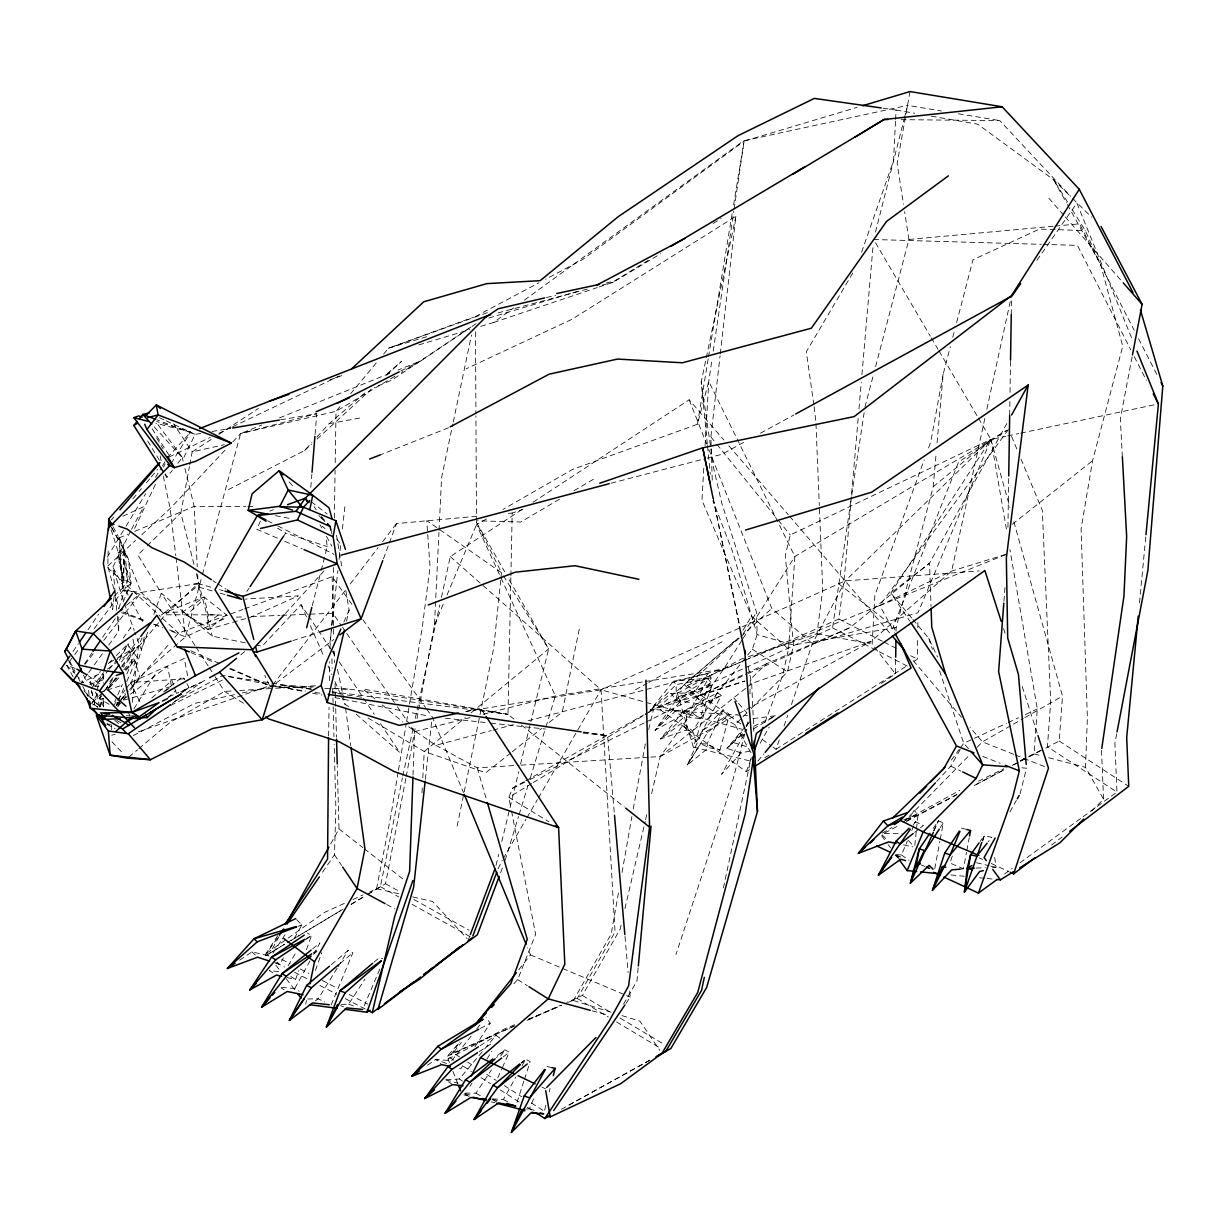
<?xml version="1.0" encoding="UTF-8"?>
<svg xmlns="http://www.w3.org/2000/svg" width="1224" height="1224" viewBox="0 0 1224 1224"><rect width="100%" height="100%" fill="white"/><g stroke="black" fill="none" stroke-linecap="round" stroke-linejoin="round"><path stroke-width="0.75" stroke-dasharray="5 3.75" d="M108.722 645.048L118.697 631.339L118.805 614.188M103.397 706.829L103.489 699.638M881.479 683.405L895.478 673.904L895.708 657.181M896.044 631.186L896.106 627.468L933.208 486.739L936.238 452.452M914.175 661.205L917.388 659.155L917.694 636.878M917.816 627.591L917.893 622.006M328.613 735.961L329.042 707.396M329.424 680.728L329.715 661.694M329.914 648.353L331.429 627.943M333.571 567.523L332.852 613.239L331.597 626.107M334.336 517.997L335.085 470.368M335.208 462.748L336.019 411.31L342.123 403.981M1007.933 527.284L1008.698 477.911M1009.678 415.227L1009.922 400.034M1010.029 392.43L1010.534 360.147M1011.254 314.568L1011.514 297.463M113.893 589.157L107.85 565.993L108.14 550.907M161.415 614.938L164.506 612.75L204.133 597.021L208.08 614.846L207.805 629.457L250.537 617.217L298.365 595.874L245.443 599.087M513.958 719.115L507.991 714.357L510.852 577.621M510.898 575.708L512.198 513.04L522.923 509.398M749.96 693.947L750.327 679.366L766.408 663.836L850.129 627.545L929.551 563.147L1006.97 423.305M322.585 872.161L334.473 854.826L335.85 807.167L334.183 744.391M413.024 775.083L414.553 731.677L410.254 725.449M1091.624 811.114L1103.558 799.211L1085.52 767.356L1087.371 718.014L1081.083 528.829L1092.604 460.652L1122.745 346.147L1100.514 264.292L1085.306 230.617L1071.444 208.355M417.002 718.595L434.474 625.02L438.942 532.409M439.034 530.528L441.589 477.605L452.849 423.917M895.494 121.329L893.52 160.818L860.962 254.011M895.601 119.447L896.06 110.038L883.055 108.186M421.974 792.907L422.295 787.261M422.8 777.852L424.254 751.49L465.227 717.692M872.161 644.176L874.854 595.323L924.227 459.857M703.785 468.18L701.949 500.264L751.551 616.269L788.531 648.995L782.503 675.878L764.403 723.782M705.085 445.551L708.757 381.398L712.093 358.693M114.138 595.95L122.385 588.438L124.634 551.137L120.962 544.451M788.531 648.995L794.866 556.461L708.757 381.398L697.405 424.284L572.633 469.389L503.033 509.398M1028.971 756.386L1034.035 753.892L1037.309 708.987L1009.938 549.622M1045.786 748.063L1059.219 741.04L1062.493 696.135L1013.426 520.124M1003.925 601.321L1005.225 584.246M310.789 487.336L311.86 474.116M315.073 434.459L316.756 413.681L279.332 420.062M858.146 418.501L844.652 574.637L838.914 619.023L748.323 658.726M858.973 408.969L861.268 382.316M861.926 374.697L872.957 247.126M937.079 442.92L943.123 374.36L950.36 346.622M638.163 967.801L636.97 981.021L623.536 1004.108M1139.483 602.927L1145.985 534.689M500.708 580.161L493.777 647.603L456.782 827.99M500.907 578.279L501.488 572.664L476.427 522.434M914.802 845.386L916.317 830.821M916.501 829L918.031 814.45L913.961 810.365L908.024 822.054M114.077 596.516L112.654 609.537L111.17 602.208M329.99 642.646L331.643 627.499M331.857 625.617L337.855 570.721M339.094 559.368L340.961 542.339M342.414 529.089L344.893 506.369M425.355 779.336L431.751 720.584M132.269 702.408L138.511 646.165L141.999 637.949M712.246 480.099L710.869 436.907L720.064 355.817M720.278 353.92L735.869 216.25L572.082 319.235L466.191 368.807M748.568 656.615L816.989 633.757L822.727 589.387L819.391 507.486M749.532 769.636L746.288 771.671L657.625 707.839L832.595 627.881L851.369 497.173M713.209 351.12L733.803 211.155M734.079 209.258L744.1 141.158L857.121 107.36M851.644 495.307L864.113 412.718M697.405 424.284L708.222 358.663M708.543 356.781L732.35 212.41M733.589 204.913L744.1 141.158L582.44 259.687L545.644 279.24M398.152 772.145L390.946 815.352L376.548 888.746L369.786 891.822M398.458 770.263L406.292 723.292M406.598 721.41L422.265 627.468L430.052 567.049L426.748 520.613L501.488 572.664L548.643 648.919L530.818 721.808M618.411 892.985L611.174 934.034L573.383 1000.498L569.94 1001.921M622.037 872.452L631.905 816.485M633.221 809.018L645.691 742.142M909.983 91.555L897.146 163.496L903.465 204.255M943.123 374.36L930.73 442.032L927.486 450.952M193.973 564.402L180.831 512.902L189.429 466.665M189.766 464.814L192.168 451.87L173.579 423.795M405.832 778.495L385.529 883.713L367.491 894.53M406.184 776.613L415.609 726.092M934.738 868.719L939.864 841.301M940.2 839.465L943.276 823.018L938.426 820.784L932.03 830.193M960.09 869.132L963.456 868.826L966.501 852.409M966.838 850.588L969.209 837.813M1132.108 356.888L1120.327 418.838L1122.377 456.843M1116.686 733.788L1114.896 743.182L1116.946 792.05L1047.423 746.747L1050.697 701.842L1042.312 510.408L1021.076 459.245M367.384 894.499L380.389 886.681L402.39 777.928M579.258 629.212L562.244 712.108L547.541 723.767M305.709 1004.185L306.49 1000.498M707.35 444.159L701.23 381.903L705.911 359.581M706.294 357.714L735.869 216.25M453.247 422.066L471.5 335.055M723.399 887.936L751.215 757.534M402.803 776.077L413.666 725.847M415.273 718.412L439.814 604.947M441.42 597.511L450.279 556.583L521.944 509.551M144.172 637.214L141.387 650.036L131.718 681.676L128.918 686.572M984.846 418.424L951.66 571.072L872.299 640.351M986.865 409.122L1011.544 295.565M751.154 708.543L787.491 671.899L793.504 645.017L785.273 555.528L790.23 535.01L990.935 439.309L1006.388 528.982M621.058 925.298L620.201 929.001L582.364 995.464L566.804 1002.456M624.928 908.606L645.17 821.442M645.599 819.575L647.328 812.17M651.627 793.611L660.241 756.524L723.797 668.947L742.065 640.014M346.499 621.165L349.131 610.072L345.336 587.612M648.735 729.428L653.509 709.461L744.942 681.049L696.441 696.869L645.782 722.16M495.995 865.429L498.673 854.383M501.794 841.5L518.762 771.518M520.552 764.159L530.375 723.644M1020.066 793.871L1026.538 768.167L1020.816 767.739M544.634 1110.137L546.011 1104.691M549.209 1091.992L550.111 1088.35M312.258 605.605L320.688 572.404M321.162 570.552L327.252 546.577L326.12 537.566M875.481 232.147L903.893 120.074M904.352 118.223L907.627 105.371L941.47 110.956M97.079 689.999L101.255 673.797M744.727 733.987L731.646 784.936L675.969 954.552M746.594 726.719L748.002 721.257M952.762 337.365L954.689 329.975M956.617 322.57L973.019 259.702L1039.497 229.072L1085.306 230.617M864.955 407.102L873.661 373.932M875.588 366.573L908.927 239.46L904.613 211.66M719.957 750.19L729.473 714.388L723.093 709.828L702.867 730.101L687.398 764.954L708.788 747.573L719.957 750.19L706.998 744.07L700.449 743.641L687.398 764.954L707.656 732.365L729.473 714.388L702.867 730.101L707.656 732.365M130.57 690.152L143.223 673.659L185.513 636.893L201.899 576.443M202.388 574.607L240.608 433.571L261.844 425.003M982.765 840.995L984.341 835.548L991.822 837.4L988.334 841.73M505.099 860.396L518.502 816.561M519.068 814.725L528.003 785.502M530.237 778.189L545.307 728.861M545.873 727.041L555.375 695.982L500.402 576.55M118.835 608.466L127.847 579.916L124.634 551.137L118.33 552.483L119.294 563.591L123.945 581.048L127.847 579.916L122.385 588.438L139.567 594.176L164.506 612.75L183.019 611.771L204.133 597.021L226.945 615.182L207.805 629.457L183.019 611.771M516.972 1102.472L523.857 1081.159M524.438 1079.384L530.176 1061.636L525.601 1059.234L521.164 1062.784M749.394 760.808L693.365 747.145L706.401 706.753L746.487 656.599M747.665 655.131L752.378 649.225L757.136 634.598L756.539 612.291L721.808 503.278L713.714 468.302L701.23 381.903M952.303 856.05L950.038 863.042L963.456 868.826M772.956 747.099L776.016 749.287L779.719 738.562M784.033 726.031L787.736 715.29M791.438 704.55L812.415 643.717L845.31 580.865L990.935 439.462L1005.822 436.295M147.614 632.257L141.387 650.036L134.839 632.165M153.841 614.494L161.308 593.181L137.868 554.946L145.916 547.067M676.52 700.556L676.092 684.66L673.491 681.156L711.251 677.882L676.092 684.66L649.975 710.578L671.027 693.381L676.52 700.556L701.933 704.228L711.251 677.882L708.069 673.567L673.491 681.156L649.975 710.578L693.901 692.876L708.069 673.567M315.425 970.433L321.759 952.609M286.906 977.502L295.565 979.506L298.763 970.739M306.428 949.686L311.539 935.641L307.377 933.009M680.835 700.755L677.882 697.619L712.46 684.354L680.835 700.755L655.085 730.192L675.893 710.654L681.034 716.116L699.837 718.595L712.46 684.354L708.191 679.029L677.882 697.619L655.085 730.192L689.831 710.853L708.191 679.029M383.418 558.863L388.666 544.757M389.324 542.982L396.53 523.581L478.079 516.146M982.428 840.72L984.341 835.548L980.118 841.439M468.348 939.848L469.664 936.314M498.076 868.734L502.253 860.288M500.555 872.85L503.217 865.766M746.288 771.671L750.985 759.263M99.282 706.921L102.724 698.139M106.182 689.357L107.559 685.838M513.774 983.775L517.691 979.598L535.638 934.31L511.418 810.518M894.866 629.886L893.398 626.428L958.56 462.06L1007.061 430.267M524.193 781.708L512.596 788.195L508.863 797.39L511.051 808.651M331.168 1004.95L352.879 952.746L348.09 950.482L330.924 964.971M526.397 1109.082L529.502 1108.669L534.597 1096.367M434.474 625.02L444.052 602.132M447.005 595.078L476.519 524.637L475.922 415.823M978.435 418.149L990.935 439.462L918.015 612.719L812.415 643.717L771.778 608.42L707.365 445.766M364.155 1005.929L379.807 969.026M895.784 854.566L901.445 854.964L907.351 840.995M911.788 830.515L915.491 821.778L923.386 825.466L920.463 827.776M123.089 602.009L131.06 583.236L128.352 559.016L121.926 544.405M119.294 563.591L124.634 551.137M114.765 701.872L117.03 696.655M117.795 694.911L122.308 684.476M126.837 674.042L133.63 658.374L139.873 676.352L129.484 689.495M260.375 521.149L256.81 529.303L277.802 538.315M343.852 622.129L349.131 610.072M934.065 830.744L938.426 820.784L933.575 831.004M116.127 705.697L117.642 702.27M118.391 700.541L123.685 688.515M126.715 681.646L137.302 657.579L127.663 644.666L118.881 658.94M100.001 706.875L103.703 698.476M497.755 1077.854L501.595 1069.332M502.376 1067.619L509.291 1052.288L504.915 1049.764L495.827 1056.664M130.631 530.971L112.868 567.171L117.152 614.356M134.671 528.447L155.463 484.184M163.465 467.155L165.056 463.758M723.093 709.828L706.998 744.07L708.788 747.573L700.449 743.641M103.535 706.416L99.205 698.629L102.724 691.958M125.812 670.446L132.146 663.729L128.229 643.625L119.432 660.287L138.511 646.165L123.333 667.279M131.504 529.349L143.759 506.614L122.232 516.574M696.318 741.744L721.395 695.492L717.539 692.692L683.558 711.067L660.516 738.944L686.587 730.039L692.662 730.988L696.318 741.744L686.587 730.039L682.196 722.818L660.516 738.944L686.465 714.587L721.395 695.492L683.558 711.067L686.465 714.587L686.587 730.039M492.538 1098.877L503.431 1099.519L515.855 1076.952M522.051 1065.676L525.601 1059.234L521.608 1063.304M310.024 960.871L294.724 988.564L291.74 989.742M313.619 954.353L319.923 942.954L312.625 948.86M279.087 936.635L269.877 953.205L284.503 944.393M330.709 843.841L339.002 828.923L337.273 765.872M274.604 962.783L279.715 964.466L283.402 957.887M294.464 938.135L301.838 924.962L295.688 918.597M760.165 743.243L769.223 727.071M936.635 781.493L950.819 766.193L961.865 746.563M744.039 734.614L721.579 774.333L741.208 752.898L749.731 751.123M1009.922 811.849L1016.379 800.404M568.487 1002.257L577.223 998.432L615.045 931.969L601.076 689.801L481.567 584.231M117.734 706.141L119.6 702.882M120.533 701.245L125.185 693.09M503.202 858.636L525.999 819.3M526.963 817.663L537.413 799.639M538.361 797.987L601.076 689.801L740.642 627.56M288.145 965.797L296.805 951.048M852.715 273.105L806.31 351.732L813.853 404.731M107.299 557.18L125.001 527.881M125.995 526.244L145.671 493.685M155.494 477.391L161.4 467.629M162.379 465.992L166.326 459.49M133.982 708.834L155.616 673.399M97.43 693.855L91.571 703.372L97.721 707.258M742.983 630.238L751.551 616.269M743.197 634.017L756.539 612.291M337.135 968.215L318.209 998.83L315.364 1000.895M338.13 966.608L348.09 950.482M171.054 463.636L190.653 432.103L156.565 421.5M469.97 1086.453L471.959 1083.24M486.953 1059.081L491.941 1051.034M743.09 638.408L794.866 556.461L1007 430.205M462.779 1065.721L460.744 1068.873L457.271 1068.093M474.973 1046.811L490.212 1023.172L486.035 1017.236M277.695 935.702L264.185 956.48L285.498 943.704M717.539 692.692L692.662 730.988L682.196 722.818M940.292 827.623L943.276 823.018M341.251 1004.384L348.656 1004.154L365.012 979.001M272.952 953.114L281.229 940.567M282.254 938.992L285.36 934.279M246.911 591.437L249.007 588.27M283.57 536.25L285.666 533.098L327.252 546.577M465.028 1093.109L475.922 1093.17L491.451 1069.914M500.784 1055.96L504.915 1049.764L496.516 1057.551M626 1003.389L630.253 997.086L629.427 987.615M84.594 663.852L92.014 652.897M102.617 637.23L115.347 618.441M72.966 651.535L78.321 643.763M87.944 629.779L98.639 614.234M449.422 1062.554L448.03 1059.02L458.403 1043.95M104.637 690.887L114.276 676.994M121.773 666.177L134.64 647.649L132.85 638.515M1036.927 260.314L1076.89 203.092L1131.955 338.742M913.425 824.731L915.491 821.778L912.905 824.364M269.02 956.204L266.725 953.205L279.393 935.212M123.272 638.071L130.708 627.56L131.427 631.217M108.14 688.393L115.729 677.836M87.638 673.965L80.983 683.099L101.179 672.909M88.755 672.45L93.192 666.361M94.294 664.831L103.168 652.652M744.819 660.379L879.781 605.482L1008.622 429.242M951.354 760.135L959.218 749.409M960.335 747.879L963.716 743.289L1006.495 723.353M113.113 706.126L116.402 701.704M117.504 700.22L125.185 689.892M126.271 688.408L130.662 682.502L184.258 658.466L188.175 678.57M68.957 662.184L73.562 656.079M74.71 654.549L79.3 648.46M94.248 628.631L122.997 590.504L131.06 583.236L123.67 560.011L127.831 581.201L131.06 583.236M121.329 662.077L139.643 637.903M272.723 685.058L345.627 589.983M350.248 583.955L378.017 547.74M382.653 541.697L396.53 523.581M90.989 688.852L103.413 672.68M117.917 706.646L122.522 700.648M123.67 699.149L125.965 696.15M693.365 747.145L677.346 693.319L684.155 684.43L738.868 637.704M164.858 474.239L166.862 477.375L172.355 470.322M177.847 463.269L182.238 457.623L153 425.6M84.961 664.387L93.162 653.891M103.719 640.397L141.204 592.416L194.448 584.123M116.8 705.559L121.421 699.715M122.568 698.261L128.336 690.963M459.566 1056.909L453.186 1052.824L461.387 1042.435M518.792 969.714L530.497 954.873L527.59 947.82M471.118 1036.101L451.61 1060.78L435.759 1059.387L426.778 1065.752M476.855 1028.849L480.298 1024.488M741.208 752.898L726.811 748.369L733.207 742.478L741.514 732.074M746.258 726.138L748.644 723.154M95.12 686.603L108.033 670.721M109.211 669.283L118.59 657.747M109.839 681.584L114.643 675.77M121.849 667.065L159.105 622.083M160.313 620.629L165.118 614.815L198.12 583.557L212.456 587.627M350.661 393.7L377.512 361.417M383.617 354.073L388.498 348.213L473.612 317.2M757.84 761.114L763.944 753.8M132.911 498.841L137.822 492.981M139.062 491.528L141.51 488.59M146.421 482.746L150.108 478.354M151.332 476.886L157.483 469.572M452.589 1084.678L445.766 1079.859L459.367 1078.971L496.011 1035.397L499.928 1038.151M111.399 519.848L113.832 516.987M109.043 704.305L99.205 698.629L101.669 695.752M107.819 688.561L116.418 678.509M123.792 669.88L133.63 658.374M744.942 727.178L726.811 748.369L746.839 729.642L738.822 737.552L743.611 734.706M746.15 725.771L750.985 720.11M116.739 704.412L119.202 701.566M120.442 700.143L125.384 694.436M130.325 688.73L169.845 643.105M174.787 637.398L178.49 633.129L242.796 609.506M453.874 1060.198L447.494 1056.098L459.903 1041.915M167.305 457.853L190.653 432.103L155.831 423.259M285.437 613.423L324.773 570.078M228.414 489.615L304.562 450.539L311.921 442.491M316.832 437.121L329.088 423.703L364.706 393.057M224.956 450.233L170.151 508.557L141.081 535.362M232.79 441.895L240.608 433.571L316.756 413.681M307.423 614.203L301.058 604.671L262.12 646.196L256.581 645.079M95.441 692.065L99.205 698.629L101.745 695.936M109.349 687.888L120.748 675.801M903.098 822.666L970.54 753.999M977.15 747.267L982.444 741.882L1011.85 725.082M750.985 752.729L734.997 724.837L741.729 718.044M743.075 716.698L749.807 709.905M91.693 685.501L89.811 682.212L100.399 671.563M108.355 663.592L114.98 656.936M116.311 655.605L128.229 643.625M102.326 692.6L91.571 703.372L97.935 707.044M103.673 691.254L117.121 677.79M125.2 669.696L137.302 657.579M147.262 545.751L180.831 512.902M167.673 698.093L175.874 690.275M107.85 565.993L135.543 540.457M304.562 450.539L311.508 444.144M317.062 439.049L371.193 389.263M386.463 375.217L401.732 361.172L384.642 375.89M740.857 723.981L687.337 685.455L739.418 637.949M740.826 636.664L771.778 608.42M151.883 697.94L171.972 680.513L176.333 693.09M657.625 707.839L738.21 637.995M126.531 605.253L139.567 594.176M128.948 756.983L137.486 749.792M138.909 748.598L170.213 722.236L224.558 691.422L232.132 690.963M339.997 963.609L352.879 952.746M374.054 962.141L378.308 958.56L382.775 958.499M471.087 712.873L548.643 648.919L508.373 578.264M240.776 654.84L245.014 651.367M933.208 486.739L990.935 439.309L890.858 593.105L909.814 621.165M164.506 612.75L196.896 586.571L213.007 591.161M314.078 953.756L317.001 951.4M163.572 691.912L182.866 676.535L184.595 679.641M650.709 757.12L660.241 756.524L745.783 688.209M747.252 687.031L751.689 683.497L865.536 643.457M510.791 752.913L485.79 772.726L424.254 751.49L367.674 717.815M512.259 751.735L541.666 728.433M1012.34 524.27L1092.604 460.652M914.634 832.381L919.01 828.923M181.397 693.212L188.955 687.398L185.467 681.187M503.232 1056.893L509.291 1052.288M1051.523 845.065L1062.126 837.017M276.119 683.13L333.8 639.479M123.318 699.547L167.581 666.346L171.498 686.45L163.878 692.034M107.498 669.038L117.841 661.419M172.217 703.479L201.21 682.365L207.866 678.677M1004.629 873.997L1012.324 868.382M1020.02 862.767L1081.557 817.861M1083.102 816.745L1115.416 793.167M480.803 326.334L493.563 322.509L513.621 307.928M524.423 300.079L743.565 140.852L907.627 105.371M266.725 953.205L324.161 912.584L344.434 903.358M239.644 960.182L251.899 951.889L269.173 955.852M476.167 323.626L421.071 360.743L401.441 372.417M305.312 939.848L311.539 935.641L306.551 938.334M470.888 327.038L391.68 380.19L374.116 387.518M313.313 952.792L316.45 950.711M211.094 439.462L192.168 451.87L224.252 444.71M218.974 434.306L258.386 408.464M533.083 502.238L689.158 399.789L723.858 440.028M480.007 1045.801L496.011 1035.397M479.119 1051.676L491.926 1043.353M776.016 749.287L907.749 665.305M648.23 260.329L614.173 281.214L606.752 282.79M713.087 223.472L721.227 218.515M531.614 783.559L508.863 797.39L548.979 821.794M533.236 782.564L647.006 713.408M648.644 712.429L653.509 709.461L747.527 715.673M291.006 940.491L343.011 909.187M351.135 904.291L365.762 895.478M599.041 286.982L613.331 282.163L660.639 253.75M109.41 662.811L115.714 659.017M117.29 658.068L134.64 647.649M287.15 942.725L342.904 909.279M351.089 904.368L365.854 895.509M394.893 376.303L336.019 411.31L240.608 433.571M764.832 757.702L771.411 753.785M753.188 729.014L775.557 715.749L752.194 718.702M559.475 499.224L520.751 522.005L477.467 520.812M574.01 490.686L593.365 479.303M486.464 518.915L476.519 524.637L499.606 574.821M1013.487 724.149L1023.279 718.534M1024.916 717.601L1062.493 696.135M882.091 833.146L891.99 827.592M905.194 820.187L959.891 790.321M525.861 780.774L643.564 715.015M645.232 714.097L653.509 709.461M635.562 689.739L647.19 683.298M648.842 682.38L723.614 640.902M561.418 1109.296L650.984 1059.525M568.885 1105.058L650.709 1059.755M180.754 691.927L188.955 687.398M743.641 442.399L721.839 454.303L703.356 459.122M760.425 433.235L793.978 414.921M660.241 756.524L737.139 714.556M738.806 713.653L865.858 644.314M174.282 701.597L222.768 675.48L269.923 682.87M677.346 693.319L741.361 659.017L746.762 657.212M475.386 316.542L538.958 282.79M448.504 427.757L380.128 454.961M480.42 1028.389L490.212 1023.172M448.03 1059.02L504.364 1029.017L516.436 1024.029M884.677 832.993L899.778 824.991M906.479 821.426L956.816 794.759M1003.802 769.865L973.6 785.869L1003.818 770.003M1012.187 765.413L1018.904 761.864M1020.571 760.961L1027.288 757.411M1028.956 756.524L1044.057 748.522M133.248 735.624L194.677 703.372L234.962 694.574M906.449 820.906L956.816 794.575M1013.885 764.74L1018.919 762.108M1020.602 761.221L1027.319 757.717M1029.001 756.845L1044.103 748.935M400.875 370.994L421.071 360.743L398.075 370.031M644.099 723.017L527.758 780.698M512.596 788.195L526.075 781.524M978.435 781.218L1003.711 768.794M1020.556 760.517L1027.288 757.212M170.595 705.468L223.808 679.458M753.601 726.368L775.557 715.749M182.651 691.3L201.21 682.365L180.662 691.529M879.781 605.482L951.66 571.072L1007.52 553.875L879.781 605.482L894.392 632.242M169.019 457.042L210.298 437.396M218.897 433.296L230.923 427.574M232.652 426.748L339.262 375.998M766.408 663.836L696.441 696.869L746.518 674.271M171.62 631.339L185.513 636.893L226.96 617.539M1008.209 722.543L1018.475 717.769M1025.33 714.571L1037.309 708.987M352.894 899.518L363.023 894.897M748.247 673.491L850.129 627.545M447.494 1056.098L514.937 1025.789M527.039 1020.342L559.888 1005.562M168.683 696.869L178.949 692.279M742.387 626.78L845.31 580.865L979.2 570.935M687.337 685.455L746.579 659.491M453.186 1052.824L514.325 1026.003M528.309 1019.883L561.495 1005.317M119.08 537.917L127.816 534.245M134.793 531.323L194.172 506.384L245.779 506.43M528.523 1019.041L561.311 1005.485M528.125 720.814L723.797 668.947L743.075 661.098M279.531 417.858L390.992 372.892M298.274 926.308L301.838 924.962L298.304 925.987M903.847 819.789L918.031 814.45M244.586 608.848L332.132 576.703L351.915 604.411M269.754 511.097L273.304 509.811M487.412 312.656L388.498 348.213L428.645 336.141M329.929 379.792L335.269 377.91M337.044 377.267L344.158 374.758M138.327 731.86L269.632 685.746L305.51 691.055M493.563 322.509L597.251 287.579M89.842 684.338L105.708 678.999M99.787 692.432L105.233 690.688M107.054 690.091L121.589 685.425M292.857 640.596L318.01 632.578M488.866 318.041L580.099 290.623M418.822 344.893L469.863 329.608M123.578 700.174L130.677 698.139M132.452 697.634L171.498 686.45M497.969 312.916L587.704 289.002M602.346 285.1L613.331 282.163M408.678 726.811L435.836 745.278L491.207 730.606M493.058 730.116L513.361 724.73M611.021 483.235L701.52 459.597M111.751 735.226L115.255 734.308M414.553 731.677L470.138 717.585M483.113 714.296L555.375 695.982L643.319 681.86M546.455 297.508L555.727 295.336M242.275 692.968L271.575 686.572L230.311 668.304M1007.689 435.897L1018.842 433.541M1020.709 433.143L1154.691 404.716M466.023 711.542L480.864 708.466L485.01 714.831M329.088 423.703L359.657 418.072M896.106 627.468L793.504 645.017L757.136 634.598L732.396 551.075L712.904 500.754M200.751 433.434L195.136 434.398L156.779 419.771M211.966 431.521L230.678 428.339M645.201 681.554L723.797 668.947M465.946 711.389L601.076 689.801L741.775 729.229M908.927 239.46L1053.053 226.256M1054.95 226.088L1079.599 223.824L1134.204 330.281M508.404 513.392L512.198 513.04M184.472 678.815L130.662 682.502L140.882 704.244M239.705 690.489L273.793 688.378M275.691 688.255L319.235 685.562M435.836 745.278L477.207 767.846L519.16 765.26M521.057 765.138L648.797 757.228M236.416 617.156L243.989 616.85M251.547 616.544L279.913 615.397M281.795 615.32L308.264 614.249M310.162 614.173L332.852 613.239L341.45 625.709M976.232 868.061L985.274 867.74M992.511 867.495L996.137 867.372L994.515 856.127M671.027 693.381L693.901 692.876L701.933 704.228M307.698 998.968L318.209 998.83L324.681 1001.89M247.692 506.43L253.429 506.43M884.447 833.575L902.088 833.728M901.155 119.661L999.763 120.595L1070.465 196.222M675.893 710.654L689.831 710.853L699.837 718.595M208.08 614.846L226.945 615.182M873.615 239.506L1041.257 244.326M1043.154 244.387L1077.457 245.381L1130.854 349.957M275.369 686.695L311.432 687.934M324.712 688.393L330.404 688.592M332.301 688.653L351.273 689.311L507.991 714.357L332.178 691.759M313.375 687.016L279.24 684.95L311.386 689.081M334.213 688.271L351.273 689.311M126.332 715.612L130.035 715.933M99.205 698.629L102.969 698.965M281.52 987.294L294.724 988.564L299.161 991.134M950.926 874.931L964.252 876.246M979.475 877.761L985.182 878.327M987.079 878.511L994.699 879.276M198.472 585.332L201.669 601.336L186.354 615.152L204.393 625.403L218.591 614.815L165.118 614.815L141.204 592.416L122.997 590.504L119.646 545.43M445.368 718.213L488.758 722.91M490.656 723.109L545.353 729.03M583.083 733.1L607.609 735.762L614.341 813.394M278.659 971.657L269.265 970.494L273.61 973.248M93.758 685.884L99.404 686.633M314.95 692.447L320.612 693.289M583.068 732.12L607.609 735.762L583.083 731.906M271.82 683.16L311.432 689.372M332.178 692.616L335.957 693.212M337.839 693.503L345.382 694.681M347.279 694.987L354.822 696.165M356.704 696.456L364.247 697.634M958.392 113.755L999.763 120.595M896.06 110.038L914.619 113.251M931.326 116.158L977.731 124.205L1053.604 179.744L1071.229 197.095M507.991 714.357L363.054 689.051L374.835 698.797M816.989 633.757L870.325 643.824M275.507 515.656L290.073 518.502M228.368 676.581L305.036 691.713M312.502 693.182L321.851 695.033M334.948 697.619L428.431 716.055M194.983 645.476L161.308 593.181L212.272 636.143L245.504 642.845M903.526 844.912L912.767 846.824M376.548 888.746L400.019 894.071M412.656 896.932L432.516 901.43L467.063 938.487M546.99 1066.486L551.886 1067.634M976.492 862.736L988.992 865.689M990.767 866.102L996.137 867.372M463.804 1094.868L467.476 1095.801M491.405 1101.891L495.077 1102.839M1034.035 753.892L1041.394 755.82M1048.739 757.748L1085.52 767.356M961.376 828.051L966.884 829.535M592.11 1010.825L608.558 1015.308M445.766 1079.859L457.868 1083.164M464.967 1093.598L471.974 1095.572M219.616 589.662L223.196 590.687M220.182 593.196L225.553 594.726M492.507 1099.29L497.893 1100.835M733.207 742.478L747.573 746.931M573.383 1000.498L611.159 1012.233M621.945 1015.599L639.938 1021.183L659.812 1050.421M106.962 723.675L110.374 724.776M121.559 612.734L144.677 621.012M153.581 624.194L160.696 626.749M169.585 629.932L178.49 633.129L161.798 617.692M529.502 1108.669L534.827 1110.581M348.656 1004.154L355.664 1006.801M340.563 1005.638L343.562 1006.771M73.165 676.933L66.662 665.229L75.169 668.457M446.469 1063.457L435.759 1059.387L441.65 1064.605M982.688 756.356L1000.146 763.271M1013.732 754.336L982.444 741.882L970.096 727.377M1015.461 755.024L1045.005 766.79M122.935 611.923L145.534 620.935M154.224 624.408L162.914 627.866M191.066 652.637L213.772 662.199M229.485 668.824L269.632 685.746L264.721 675.464M530.497 954.873L625.005 994.867M626.749 995.602L630.253 997.086M284.794 541.329L302.282 548.842M921.458 864.94L924.686 866.347M895.54 855.163L898.844 856.616M190.776 650.786L219.999 663.729M979.108 857.856L982.566 859.462M991.211 863.456L1008.484 871.457M897.269 855.484L900.726 857.075M159.411 417.705L164.521 420.077M166.219 420.872L195.136 434.398L183.294 458.633L156.029 422.066M541.957 1087.126L545.384 1088.779M950.819 766.193L960.947 771.089M267.551 520.751L276.073 525.065M277.787 525.922L334.045 554.365M838.914 619.023L882.32 641.223M884.003 642.08L899.028 649.76M910.717 655.743L917.388 659.155M832.595 627.881L907.734 666.315M281.688 959.356L290.134 963.747M300.278 969.01L308.723 973.401M322.233 980.424L337.442 988.334M349.253 994.469L367.843 1004.139M276.012 962.63L284.458 967.021M294.586 972.284L308.096 979.322M319.923 985.458L336.814 994.24M345.26 998.631L365.532 1009.173M503.431 1099.519L508.082 1101.967M492.308 1099.611L498.673 1102.946M386.707 904.521L394.939 908.973M385.529 883.713L400.554 892.066M413.911 899.502L468.976 930.164M380.389 886.681L398.749 896.901M412.106 904.337L470.521 936.85M89.811 682.212L97.813 686.832M116.708 720.385L121.497 723.154M106.901 724.072L115.117 728.831M475.922 1093.17L481.828 1096.597M281.153 987.998L284.197 989.742M464.722 1093.981L470.827 1097.5M341.175 695.615L345.03 704.351L349.88 707.243M582.364 995.464L610.24 1012.141M620.063 1018.031L664.326 1044.531M577.223 998.432L608.374 1017.083M616.559 1021.979L660.822 1048.478M277.527 528.156L285.666 533.098M243.5 703.234L224.558 691.422L213.343 673.996M734.997 724.837L706.401 706.753L684.155 684.43M517.691 979.598L527.345 985.687M290.746 976.446L295.565 979.506M467.537 1062.034L473.918 1066.119M486.693 1074.305L496.271 1080.44M504.242 1085.566L521.791 1096.811M531.369 1102.962L545.736 1112.157M463.452 1066.334L471.424 1071.444M481.001 1077.594L490.579 1083.73M500.157 1089.865L519.297 1102.151M527.284 1107.261L532.073 1110.336M752.378 649.225L787.491 671.899M212.915 580.666L216.113 582.746M217.704 583.772L225.69 588.958M1059.219 741.04L1128.742 786.344M88.021 675.694L100.383 684.201M901.445 854.964L909.019 860.319M895.249 855.408L900.711 859.248M459.367 1078.971L462.397 1081.113M762.246 739.388L771.426 745.997M311.187 501.672L327.16 513.988M838.333 583.511L893.398 626.428M339.002 828.923L362.87 847.635M364.37 848.798L404.654 880.362M521.409 725.052L624.225 806.968M382.194 704.886L402.788 721.931M322.279 526.289L324.987 528.554M356.245 714.219L399.697 752.423L379.547 722.236M450.279 556.583L480.145 582.976M114.781 720.324L118.789 723.874M107.544 567.553L160.405 616.406M277.19 962.125L279.715 964.466M251.899 951.889L255.311 955.057M87.807 695.171L99.97 706.707M83.966 690.856L100.047 706.554M1072.591 198.426L1091.563 217.122M66.662 665.229L74.542 673.353M75.842 674.699L83.722 682.824M111.92 741.79L123.624 754.091M882.213 834.936L887.446 840.475M908.346 840.475L913.349 845.861M289.109 481.904L294.097 487.519M319.036 515.564L322.784 519.772M968.459 748.675L963.716 743.289L939.619 670.936M1048.861 198.257L1063.977 215.455M1065.232 216.893L1121.934 281.398M321.361 516.574L326.318 522.204M733.742 697.848L737.353 701.995M738.562 703.372L746.992 713.041M728.816 445.781L788.302 514.753M789.541 516.191L891.026 634.537M913.257 660.654L961.437 717.218M911.651 617.936L890.858 593.105L929.551 563.147L931.036 606.416M912.875 619.39L928.771 638.377L937.599 657.135M710.869 436.907L715.688 442.843M716.882 444.327L777.011 518.655M778.204 520.154L790.23 535.01M874.502 647.144L895.478 673.904M275.89 965.201L280.48 971.198M286.217 978.695L296.545 992.19M881.555 835.594L887.125 843.198M888.241 844.713L890.46 847.758M896.029 855.362L898.263 858.406M362.916 619.803L425.569 707.548M426.671 709.094L432.164 716.79L463.483 792.616M314.063 506.705L316.236 509.796M321.667 517.492L324.911 522.112M336.86 539.065L341.19 545.231M342.521 627.269L345.749 631.951M346.82 633.512L396.285 705.192M397.356 706.753L409.183 723.889M334.473 854.826L341.649 865.536M308.479 615.779L330.755 649.148M331.811 650.74L334.993 655.513M339.247 661.863L374.238 714.296M195.993 647.052L208.233 666.07M209.258 667.661L212.318 672.42M152.128 428.752L169.065 455.252M1067.481 202.006L1053.604 179.744L1066.486 202.955M147.676 440.992L160.268 461.662M156.641 437.963L163.129 448.902M875.543 242.78L930.347 336.202M931.311 337.839L938.043 349.314M939.007 350.951L977.471 416.512M476.519 522.403L504.625 571.684M319.969 524.698L321.82 528.003M326.41 536.265L331.933 546.179M1067.404 204.607L1100.514 264.292M111.736 527.728L120.029 542.768M128.168 595.155L112.868 567.171L123.716 601.81M131.764 601.734L143.468 623.138M113.052 526.794L118.223 536.326M111.568 527.467L117.596 538.606M127.801 711.832L130.371 716.621M82.742 686.434L87.99 696.395M69.844 661.511L74.985 671.471M78.412 678.127L80.126 681.447M1138.534 338.727L1158.47 377.589M1134.296 356.704L1146.352 380.312M83.416 674.99L86.522 681.615M68.59 660.134L74.817 673.889M301.058 604.671L306.459 616.911M310.315 625.648L324.207 657.135M328.063 665.871L331.918 674.623M335.009 681.615L340.41 693.855M165.393 473.887L166.862 477.375M1011.559 436.295L1017.419 450.417M121.941 544.955L141.204 592.416M689.158 399.789L706.661 443.991M452.911 1071.398L457.791 1083.775M124.358 603.6L134.181 630.391M928.771 638.377L932.382 649.225M1003.542 628.539L1005.286 633.986M1022.224 686.572L1037.386 733.712M111.17 529.717L118.33 552.483L123.945 581.048L123.624 543.946M477.207 767.846L486.8 800.68M990.935 439.462L1009.846 507.287M96.145 693.595L99.94 707.365M114.352 590.932L118.988 608.756M196.314 573.612L212.272 636.143M330.954 530.145L331.888 533.848M182.238 457.623L183.126 461.234M184.9 468.455L194.172 506.384L197.248 566.605M91.601 690.933L95.579 707.656M91.433 690.718L95.411 707.441M333.448 650.862L335.055 658.252M337.442 669.314L345.03 704.351M163.312 476.09L170.151 508.557L175.797 555.742M713.225 498.306L739.648 625.51M748.185 666.667L751.689 683.497L753.846 731.264M713.072 498.092L739.51 626.627M160.145 455.863L161.201 461.234M336.508 535.194L341.863 567.018M814.113 406.628L815.888 421.79M345.55 708.099L350.722 745.615M176.026 557.624L185.513 636.893M707.533 446.041L710.318 474.346M88.602 690.321L89.321 697.496M117.336 616.238L118.697 631.339M625.005 936.482L628.111 972.468M119.309 541.773L122.385 588.438M197.645 574.133L198.028 581.675M1101.508 750.327L1103.558 799.211M815.964 423.703L819.315 505.589M332.132 576.703L333.8 637.857M334.152 651.229L334.473 662.689M335.039 683.711L335.667 706.646M335.713 708.543L336.493 737.215M331.918 658.772L332.163 668.289M332.714 689.204L333.984 736.772M103.244 673.98L103.397 683.206M111.659 724.746L111.705 729.978M475.463 331.826L475.922 413.911M103.122 674.149L103.153 681.692M103.183 698.674L103.214 706.217"/><path stroke-width="1.5" d="M120.426 718.717L103.244 719.421L103.29 715.826M895.708 657.181L895.922 640.473M328.583 737.873L327.573 858.957L284.962 924.518M1008.729 475.998L1009.678 415.227M1010.534 360.147L1011.254 314.568M108.523 530.16L108.737 518.838L159.013 463.054M412.962 776.98L409.627 871.35L394.633 916.669L372.28 1012.676L367.215 1010.045M1003.787 603.218L998.616 671.548L1019.332 770.875L1012.875 796.579L978.466 893.076L943.918 877.072M312.013 472.219L314.92 436.341M1140.416 309.963L1162.8 386.034L1147.867 570.43L1117.053 731.906M638.331 965.904L651.03 826.154M1138.228 616.192L1126.692 737.475L1128.742 786.344L1069.699 831.249M1145.985 534.689L1158.409 403.935L1136.958 351.074M425.156 781.233L413.605 887.385L377.971 1009.402L420.521 977.058M979.062 842.908L970.601 854.689L967.189 868.367L964.405 892.112L979.598 871.534L983.27 870.616M745.493 530.053L871.672 492.201L1028.175 385.009L1006.342 558.067L1007.704 638.025L1018.46 674.546L1026.217 764.434M645.935 680.177L649.562 827.149L628.585 985.993L608.971 1021.428L544.833 1118.522L536.846 1113.396M916.057 866.577L919.239 848.982L929.903 833.314M1101.784 748.445L1123.953 595.935L1126.661 536.678L1122.377 456.843M339.874 634.889L361.126 618.808L337.273 563.851L333.142 536.755L335.881 520.705L303.506 507.226L279.653 506.721M969.546 835.992L970.571 830.515L966.884 829.535M1132.46 355.006L1142.099 304.332L1101.064 226.471M309.81 509.612L312.732 495.261L279.118 470.689L252.098 493.823L248.181 510.347L266.113 521.225M309.932 983.912L314.537 961.804L357.056 888.486L364.936 848.798L350.982 747.497M458.602 713.072L399.238 725.358L327.19 702.5L321.132 685.44L325.783 663.439L340.853 629.014M704.32 977.364L701.536 990.4L665.734 1051.431L657.395 1056.052M753.204 748.216L756.386 733.314L984.861 570.522L1001.201 621.287M327.19 702.5L344.311 630.406M553.309 1075.651L555.145 1068.384L551.886 1067.634M306.643 627.728L311.799 607.441M754.275 740.811L757.472 811.497L706.676 987.431L670.89 1048.463L655.957 1056.756M920.173 863.563L916.608 862.828L910.365 883.192L929.092 865.368L933.071 869.254M111.399 598.444L75.689 631.003L66.479 649.011L78.749 665.03L103.856 670.599L110.344 651.015L150.583 622.588M959.295 831.188L944.729 853.113L932.443 890.322L951.691 869.881L960.09 869.132M1010.213 872.253L1013.671 873.86L1048.478 768.167L1037.983 735.532M344.709 1009.295L366.986 1012.217L412.886 880.561M544.711 1069.439L524.224 1095.97L511.387 1132.445L530.895 1112.968L543.716 1113.764L540.059 1113.09M382.76 560.623L361.126 618.808L319.801 631.997M981.786 842.433L964.405 892.112L970.601 854.689L976.66 856.203L987.156 843.183M470.337 934.539L494.878 869.04M472.847 936.008L496.745 872.284M499.224 876.399L477.329 934.815L424.039 974.319M754.336 750.389L763.057 727.331M916.684 871.534L907.168 870.585L923.187 831.907L976.14 778.418L982.719 764.847L945.616 674.179L931.755 627.101L931.097 608.297M945.356 865.368L942.235 866.913L932.443 890.322L950.161 854.811L959.968 831.402M933.346 832.412L910.365 883.192L919.239 848.982L925.344 850.665L939.298 829.153M524.851 1109.281L521.745 1109.694L511.387 1132.445L545.154 1069.791M916.592 866.745L923.875 851.43M260.498 528.462L297.432 519.94L303.506 507.226L309.733 500.555M329.501 966.164L306.612 985.473L289.354 1020.403L312.533 1002.946L329.302 1004.751M337.564 1004.506L326.395 1027.043L346.576 1007.903L362.671 1009.433M471.24 1076.003L480.512 1057.612L548.23 998.861L564.815 964.191L558.603 827.654L486.05 716.423M268.209 514.248L248.181 510.347L279.913 506.262L288.191 489.983L279.118 470.689L282.866 474.897M909.034 828.25L896.121 841.163L878.373 875.221L900.711 859.248L905.561 860.625M68.131 658.191L64.704 651.535L75.689 631.003L93.208 633.558L110.344 651.015L123.349 673.062L131.81 712.444L139.276 716.744L159.043 702.683L131.81 712.444L100.429 712.949M381.49 960.932L345.214 992.771L326.395 1027.043L340.027 990.813L372.632 963.334M519.695 1063.977L493.088 1085.306L474.147 1119.516L498.673 1102.946L515.824 1106.022L506.858 1103.436M1011.59 414.982L1028.175 385.009M286.462 923.386L328.858 847.161M895.31 633.91L956.51 745.982L943.628 768.902L892.679 817.999M995.158 837.981L984.081 857.596L986.269 860.564M1017.297 798.782L1019.148 795.508M492.798 1058.974L465.548 1079.706L445.154 1113.243L470.827 1097.5L485.867 1099.733M862.599 105.738L909.983 91.555L1002.119 106.779L1079.262 189.292L1011.544 295.565L854.184 416.588L702.729 447.8L599.699 483.251M250.048 586.694L283.57 536.25M338.574 964.818L311.401 987.737L289.354 1020.403L304.195 998.998M553.707 1110.505L624.928 1004.965M69.753 656.202L61.2 668.625L72.935 681.079L81.411 668.564M93.085 651.336L100.506 640.366M120.656 610.608L132.314 593.38M279.393 935.212L283.708 928.909M286.952 924.181L319.342 876.889M79.392 642.202L85.802 632.885M103.994 606.461L114.689 590.932M1020.724 283.509L1012.095 295.887L795.661 414.003M910.335 829.168L878.373 875.221L891.669 857.412M64.704 651.535L66.479 649.011M255.724 656.615L252.45 649.776L214.95 589.662L257.315 515.579L295.994 511.295L305.25 498.26L486.984 315.853L490.64 314.874M478.416 1046.826L447.999 1066.594L424.728 1098.555L452.589 1084.678L463.009 1085.749M101.822 714.25L103.244 719.421L106.534 714.984M72.935 681.079L99.572 690.78L119.034 665.091M140.791 636.388L156.81 615.244L177.097 646.746L189.322 651.902M160.436 408.495L156.274 404.93L231.382 443.119L195.702 461.264L174.252 467.675L146.941 429.486L158.141 414.905L156.274 404.93L146.268 415.196M906.77 812.874L883.376 821.013L858.361 853.312L888.746 841.867L896.136 843.397M476.61 1023.142L516.436 972.682M311.156 956.128L286.339 976.232L261.569 1007.245L287.242 991.501L303.047 994.699M481.246 1110.627L474.147 1119.516L497.663 1087.708L520.277 1064.65M487.167 1103.222L490.717 1098.769M162.853 471.087L133.814 425.478L137.195 421.347M139.444 418.593L142.826 414.462L149.206 412.932M765.153 752.347L818.841 687.98M970.571 830.515L950.161 854.811L944.729 853.113M119.906 509.842L159.977 462.657M303.751 940.889L275.706 959.8L249.757 989.971L276.502 975.1L281.704 976.293M482.822 1019.179L437.871 1046.26L411.815 1076.355L441.65 1064.605L450.325 1066.548M555.145 1068.384L529.487 1097.851L524.224 1095.97M474.805 1024.886L510.806 983.729L527.253 939.252L487.32 802.5M269.999 997.851L261.569 1007.245L281.964 973.707L311.156 950.054M272.401 995.173L274.803 992.48M455.986 1101.156L445.154 1113.243L469.909 1082.23L495.123 1058.852M284.167 614.815L252.45 649.776L177.097 646.746M894.361 824.609L900.543 820.417L935.35 782.886M477.528 1052.716L451.916 1069.363L424.728 1098.555L434.551 1089.834M474.575 1025.513L486.341 1012.982M491.558 1007.429L494.175 1004.644M919.943 793.091L926.522 786.252M930.469 782.151L944.959 767.127M546.715 1087.417L595.92 1037.524M256.26 983.484L249.757 989.971L271.544 957.153L304.271 935.105M1083.668 819.055L1059.816 842.877L1019.669 867.847M135.711 718.075L147.171 717.616L155.371 709.798M115.714 731.462L130.937 717.937M351.502 368.959L423.733 301.793L486.831 283.631L540.197 280.663L618.166 216.709L737.995 135.696L814.297 98.41L881.204 107.926M296.483 926.981L257.239 941.822L227.389 968.475L257.575 957.183L269.494 961.1M865.414 847.13L858.361 853.312L887.89 825.787L902.562 817.112M869.637 843.428L873.86 839.725M122.186 608.94L93.208 633.558L82.1 649.179L78.749 665.03L81.855 671.67M209.533 677.759L219.54 672.221L236.523 658.313M459.627 946.886L418.945 979.705L400.049 991.532M527.223 1064.008L497.663 1087.708L493.088 1085.306M913.165 833.544L900.038 843.933L896.121 841.163M423.565 974.748L426.595 972.437M429.639 970.127L432.669 967.817M435.713 965.506L463.07 944.714M467.629 941.256L472.189 937.783M501.718 1058.041L469.909 1082.23L465.548 1079.706M1013.671 873.86L1034.861 857.733M372.28 1012.676L379.899 1007.046M384.458 1003.649L413.391 982.214M948.401 175.828L886.513 221.437L811.328 328.216L682.441 362.778L617.523 359.076L549.117 374.177L450.187 426.855M170.702 704.596L128.29 733.742L108.355 730.973L96.298 715.275L110.129 755.162L127.525 758.192L150.414 759.706L212.67 728.418L262.211 719.788L321.132 685.44M381.23 960.718L340.027 990.813L345.214 992.771M978.466 893.076L996.933 879.597M482.944 1019.439L441.237 1049.243L411.815 1076.355L419.297 1071.046M837.92 712.965L805.928 733.283M235.054 963.288L227.389 968.475L253.98 938.793L295.688 918.597M485.607 317.261L498.199 308.785L544.603 297.937M311.753 953.848L281.964 973.707L286.339 976.232M754.367 766.591L911.084 668.029L900.772 643.763M366.986 1012.217L370.138 1010.259M996.596 879.459L1000.406 879.842L1013.243 871.84M133.814 425.478L137.011 423.504M670.936 246.407L805.04 166.617M854.765 137.317L884.08 119.493L1002.119 106.779M972.514 869.729L967.189 868.367L971.841 865.552M93.254 708.788L97.354 715.091L139.888 718.809L181.29 693.932L150.307 712.444M792.739 174.374L884.08 119.493L887.874 119.539M100.261 717.876L96.512 713.944L122.599 728.999L143.789 716.346M238.971 652.882L195.503 675.679L131.81 712.444L90.377 708.252L86.629 698.2M544.833 1118.522L549.806 1115.753M112.256 715.321L125.001 722.665L133.202 718.151M304.883 939.236L271.544 957.153L275.706 959.8M478.783 1029.262L441.237 1049.243L437.871 1046.26M596.363 285.36L684.736 238.496M336.952 403.446L399.192 371.851M162.425 701.061L167.474 698.613M546.592 1115.967L550.264 1116.9L620.614 1083.745L661.893 1053.497L697.711 992.465L745.248 813.945L753.953 754.045L735.012 701.367M316.144 411.692L349.513 397.769M199.527 428.614L486.984 315.853M369.572 459.046L380.128 454.961M428.216 604.977L515.289 572.189L575.066 565.717L638.882 579.289M898.523 821.778L887.89 825.787L883.376 821.013M110.42 598.536L103.367 563.698L108.355 528.125L170.06 465.212L133.844 417.675L138.633 415.931L142.214 417.047M262.64 513.652L257.315 515.579L265.853 519.894M287.502 504.671L305.25 498.26L308.968 502.483M269.418 401.227L289.002 394.296M867.326 642.829L870.876 641.59M224.987 591.192L242.903 596.302L337.273 563.851L304.026 549.591M116.295 675.434L123.349 673.062L103.856 670.599M253.184 651.841L256.933 652.055L291.067 641.177M296.529 926.491L253.98 938.793L257.239 941.822M341.129 555.115L609.169 483.709M147.721 417.659L158.141 414.905L231.382 443.119M556.736 293.515L599.347 284.381M232.56 428.017L279.332 420.062M194.448 584.123L198.12 583.557M967.189 868.367L974.426 868.122M110.344 651.015L82.1 649.179L75.689 631.003M1007.49 766.729L982.719 764.847L970.846 751.368M104.132 713.653L109.686 714.143M131.871 716.086L139.276 716.744M942.235 866.913L945.769 867.235M920.494 871.901L939.512 873.798M309.427 1004.674L337.273 1008.331M328.17 694.406L581.186 731.845M133.844 417.675L148.502 421.393M472.999 1097.209L485.882 1100.483M496.913 1103.298L524.515 1110.336M531.874 1112.218L539.233 1114.085M590.274 1010.32L548.23 998.861L528.952 986.697M482.486 1098.525L486.004 1099.519M227.343 595.231L241.663 599.316L227.297 589.983M279.913 506.262L292.521 510.087M113.939 524.453L108.982 522.709L110.695 525.876M118.896 526.198L127.158 529.105L151.914 547.725L184.166 562.015L211.324 579.625M521.745 1109.694L524.805 1110.78M76.883 669.1L86.46 674.638M155.035 419.113L142.826 414.462L151.73 424.208M956.51 745.982L973.967 752.898M1005.378 765.337L1019.332 770.875M978.863 855.392L923.187 831.907L900.543 820.417M916.608 862.828L919.836 864.236M926.308 867.051L929.551 868.443M295.994 511.295L330.036 526.427L330.954 530.145M876.537 845.876L890.353 852.271M933.545 872.268L940.46 875.481M297.432 519.94L333.142 536.755M306.612 985.473L311.401 987.737M480.512 1057.612L514.646 1074.014M518.058 1075.651L535.133 1083.852M962.645 771.9L976.14 778.418M167.719 464.447L174.252 467.675L167.764 456.72M385.055 903.633L357.056 888.486L342.674 867.066M555.39 825.71L558.603 827.654L394.419 771.656L339.293 741.821L268.76 718.978L265.593 717.004M125.001 722.665L129.117 725.511M447.999 1066.594L451.916 1069.363M96.727 713.011L90.377 708.252L89.673 701.077M283.784 938.533L314.537 961.804M625.709 808.146L649.562 827.149M107.819 689.892L125.95 706.248M131.534 711.266L139.888 718.809M61.2 668.625L79.958 686.939M99.572 690.78L134.456 727.745M219.54 672.221L262.211 719.788L273.442 684.032L255.617 654.84M1123.204 282.82L1142.099 304.332M327.558 523.612L330.036 526.427M122.599 728.999L126.256 733.191M892.265 635.99L904.613 650.495M128.29 733.742L150.414 759.706L110.129 755.162L108.355 730.973M302.68 507.639L288.191 489.983L312.732 495.261L329.026 507.776L332.025 518.747M297.692 993.689L301.135 998.187M992.786 869.453L1000.406 879.842M899.38 859.936L907.168 870.585M910.87 622.725L945.616 674.179M76.867 683.619L90.178 704.075M98.624 714.525L105.692 725.664M305.25 498.26L307.086 501.565M108.737 518.838L112.18 525.203M1079.262 189.292L1132.996 292.551M1161.071 382.653L1162.8 386.034M1153.253 393.807L1158.409 403.935M145.595 714.265L147.171 717.616M144.723 424.269L146.941 429.486M464.217 794.391L526.136 944.285M184.732 649.194L195.503 675.679M119.08 537.917L121.222 543.196M458.48 1085.55L460.576 1090.859M335.881 520.705L345.428 549.346M242.903 596.302L253.766 639.463M255.571 646.67L256.933 652.055M710.119 483.342L702.729 447.8L713.072 498.092M744.697 649.837L745.462 653.57M739.51 626.627L744.865 652.698L752.515 749.119M545.705 1090.645L550.264 1116.9M614.509 815.291L624.837 934.585M753.112 756.677L757.472 811.497M336.554 739.128L337.227 763.96M103.229 715.642L103.244 719.421"/></g></svg>
